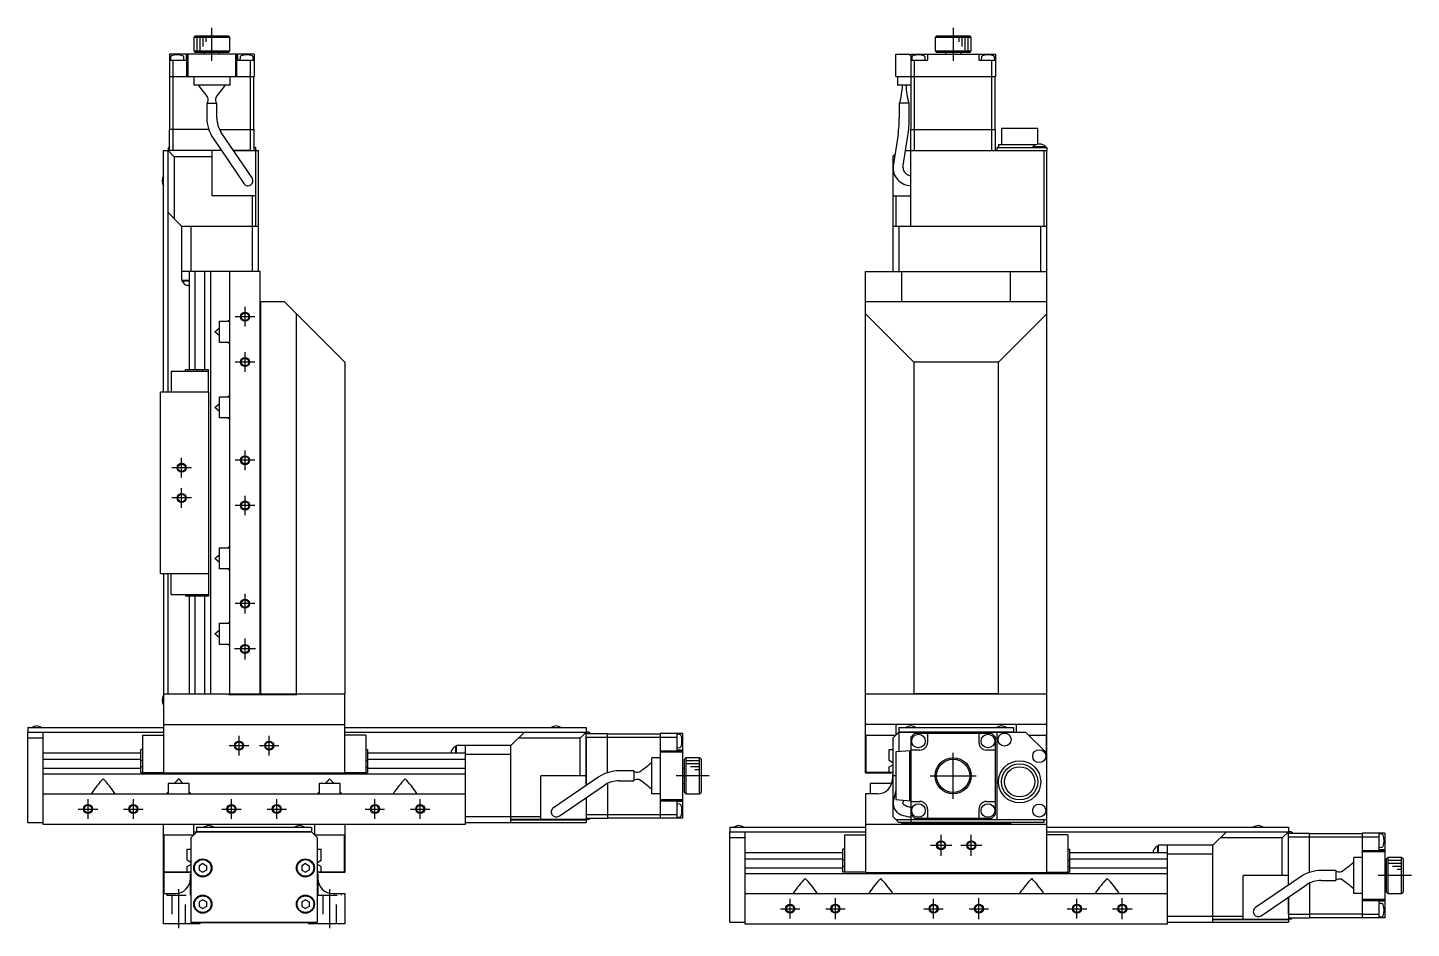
# Model space of a CAD drawing. Extents: x -3 to 923, y -8 to 769.
# Drawn here: x 464.4 to 922.6, y 239.7 to 538 of the extents above; entities that cross this region are included whole.
import ezdxf

# ---------------------------------------------------------------- set-up
doc = ezdxf.new("R2010")
doc.units = 0
doc.header["$LTSCALE"] = 0.5
doc.linetypes.add('CENTER', pattern=[50.8, 31.75, -6.35, 6.35, -6.35])
doc.linetypes.add('DASHED', pattern=[19.05, 12.7, -6.35])
for name, color, linetype in [('MSM_CENTER', 1, 'CENTER'), ('MSM_CONTINUOUS', 7, 'CONTINUOUS'), ('MSM_DASHED', 4, 'DASHED'), ('MSM_NARROW', 5, 'CONTINUOUS')]:
    doc.layers.add(name, color=color, linetype=linetype)

msp = doc.modelspace()

# ---------------------------------------------------------------- linework, layer by layer
at = {"layer": 'MSM_CENTER'}
for p, q in [((525.35, 527), (525.35, 537.95)), ((770.87, 537.95), (770.87, 527)), ((536.35, 438.98), (536.35, 445.48)), ((539.6, 442.23), (533.1, 442.23)), ((539.6, 427.23), (533.1, 427.23)), ((536.35, 423.98), (536.35, 430.48)), ((515.35, 388.98), (515.35, 395.48)), ((539.6, 394.73), (533.1, 394.73)), ((536.35, 391.48), (536.35, 397.98)), ((518.6, 392.23), (512.1, 392.23)), ((515.35, 378.98), (515.35, 385.48)), ((518.6, 382.23), (512.1, 382.23)), ((536.35, 376.48), (536.35, 382.98)), ((539.6, 379.73), (533.1, 379.73)), ((536.35, 343.98), (536.35, 350.48)), ((539.6, 347.23), (533.1, 347.23)), ((536.35, 328.73), (536.35, 335.73)), ((539.85, 332.23), (532.85, 332.23)), ((534.35, 297), (534.35, 303.46)), ((544.35, 297), (544.35, 303.46)), ((531.12, 300.23), (537.58, 300.23)), ((541.12, 300.23), (547.58, 300.23)), ((770.87, 282.63), (770.87, 297.83)), ((690.08, 290.23), (679.13, 290.23)), ((763.27, 290.23), (778.47, 290.23)), ((484.35, 276), (484.35, 282.46)), ((499.35, 276), (499.35, 282.46)), ((531.85, 276), (531.85, 282.46)), ((546.85, 276), (546.85, 282.46)), ((579.35, 276), (579.35, 282.46)), ((594.35, 276), (594.35, 282.46)), ((481.12, 279.23), (487.58, 279.23)), ((496.12, 279.23), (502.58, 279.23)), ((528.62, 279.23), (535.08, 279.23)), ((543.62, 279.23), (550.08, 279.23)), ((576.12, 279.23), (582.58, 279.23)), ((591.12, 279.23), (597.58, 279.23)), ((766.87, 263.73), (766.87, 270.73)), ((776.87, 263.73), (776.87, 270.73)), ((763.37, 267.23), (770.37, 267.23)), ((773.37, 267.23), (780.37, 267.23)), ((922.6, 257.23), (911.65, 257.23)), ((514.35, 252.73), (514.35, 239.73)), ((564.35, 252.73), (564.35, 239.73)), ((716.87, 243), (716.87, 249.46)), ((731.87, 242.73), (731.87, 249.73)), ((764.37, 243), (764.37, 249.46)), ((779.37, 242.73), (779.37, 249.73)), ((811.87, 243), (811.87, 249.46)), ((826.87, 242.73), (826.87, 249.73)), ((713.64, 246.23), (720.1, 246.23)), ((728.64, 246.23), (735.1, 246.23)), ((761.14, 246.23), (767.6, 246.23)), ((776.14, 246.23), (782.6, 246.23)), ((808.64, 246.23), (815.1, 246.23)), ((823.64, 246.23), (830.1, 246.23))]:
    msp.add_line(p, q, dxfattribs=at)
at = {"layer": 'MSM_CONTINUOUS'}
for p, q in [((519.85, 535.23), (519.35, 534.73)), ((531.35, 534.73), (519.35, 534.73)), ((519.35, 534.73), (519.35, 530.23)), ((519.85, 535.23), (530.85, 535.23)), ((531.35, 534.73), (530.85, 535.23)), ((531.35, 530.23), (531.35, 534.73)), ((765.37, 535.23), (764.87, 534.73)), ((776.87, 534.73), (764.87, 534.73)), ((764.87, 534.73), (764.87, 530.23)), ((765.37, 535.23), (776.37, 535.23)), ((776.87, 534.73), (776.37, 535.23)), ((776.87, 530.23), (776.87, 534.73)), ((511.35, 529.23), (511.35, 521.73)), ((539.35, 529.23), (511.35, 529.23)), ((511.35, 527.23), (516.85, 527.23)), ((511.69, 528.21), (511.6, 527.23)), ((512.55, 521.73), (512.55, 527.23)), ((516.1, 527.23), (516.02, 528.21)), ((516.85, 529.23), (516.85, 527.23)), ((517.1, 521.73), (517.1, 528.93)), ((517.14, 528.93), (517.1, 528.93)), ((517.14, 529.23), (517.14, 528.93)), ((517.45, 521.73), (517.45, 529.23)), ((519.35, 530.23), (519.85, 529.73)), ((519.35, 530.23), (531.35, 530.23)), ((530.85, 529.73), (519.85, 529.73)), ((522.85, 529.73), (522.85, 529.23)), ((527.85, 529.23), (527.85, 529.73)), ((530.85, 529.73), (531.35, 530.23)), ((533.25, 521.73), (533.25, 529.23)), ((533.57, 529.23), (533.57, 528.93)), ((533.6, 528.93), (533.57, 528.93)), ((533.6, 521.73), (533.6, 528.93)), ((533.85, 529.23), (533.85, 527.23)), ((533.85, 527.23), (539.35, 527.23)), ((534.69, 528.21), (534.6, 527.23)), ((538.15, 521.73), (538.15, 527.23)), ((539.1, 527.23), (539.02, 528.21)), ((539.35, 529.23), (539.35, 521.73)), ((751.87, 529.23), (756.37, 529.23)), ((751.87, 521.73), (751.87, 529.23)), ((756.37, 529.23), (756.37, 528.93)), ((756.37, 528.93), (756.87, 528.93)), ((756.87, 529.23), (756.87, 518.93)), ((756.87, 529.23), (784.87, 529.23)), ((756.87, 527.23), (762.37, 527.23)), ((757.21, 528.21), (757.12, 527.23)), ((758.07, 521.73), (758.07, 527.23)), ((761.62, 527.23), (761.54, 528.21)), ((762.37, 529.23), (762.37, 527.23)), ((764.87, 530.23), (776.87, 530.23)), ((764.87, 530.23), (765.37, 529.73)), ((776.37, 529.73), (765.37, 529.73)), ((768.37, 529.73), (768.37, 529.23)), ((773.37, 529.23), (773.37, 529.73)), ((776.37, 529.73), (776.87, 530.23)), ((779.37, 529.23), (779.37, 527.23)), ((779.37, 527.23), (784.87, 527.23)), ((780.21, 528.21), (780.12, 527.23)), ((783.67, 521.73), (783.67, 527.23)), ((784.62, 527.23), (784.54, 528.21)), ((784.87, 529.23), (784.87, 521.73)), ((511.35, 521.73), (539.35, 521.73)), ((511.45, 504.23), (511.45, 521.73)), ((512.59, 504.23), (512.59, 521.73)), ((519.35, 521.73), (519.35, 518.93)), ((531.35, 518.93), (519.35, 518.93)), ((531.35, 521.73), (531.35, 518.93)), ((538.11, 504.23), (538.11, 521.73)), ((539.25, 504.23), (539.25, 521.73)), ((751.87, 521.73), (784.87, 521.73)), ((752.47, 521.73), (752.47, 518.93)), ((756.87, 518.93), (752.47, 518.93)), ((756.97, 504.23), (756.97, 521.73)), ((758.11, 504.23), (758.11, 521.73)), ((783.63, 504.23), (783.63, 521.73)), ((784.77, 504.23), (784.77, 521.73)), ((526.61, 514.78), (526.65, 514.87)), ((523.7, 512.93), (523.7, 508.06)), ((523.7, 512.93), (527, 512.93)), ((527, 508.06), (527, 512.93)), ((756.32, 512.93), (753.02, 512.93)), ((753.02, 512.93), (753.02, 508.06)), ((756.32, 508.06), (756.32, 512.93)), ((524.34, 504.23), (511.35, 504.23)), ((511.35, 497.23), (511.35, 504.23)), ((512.55, 497.33), (512.55, 504.23)), ((527.91, 504.23), (539.35, 504.23)), ((538.15, 497.33), (538.15, 504.23)), ((539.35, 497.23), (539.35, 504.23)), ((756.87, 497.33), (756.87, 504.23)), ((756.87, 504.23), (784.87, 504.23)), ((758.07, 497.23), (758.07, 504.23)), ((783.67, 497.23), (783.67, 504.23)), ((784.87, 497.23), (784.87, 504.23)), ((786.87, 504.73), (798.87, 504.73)), ((786.87, 504.73), (786.87, 499.23)), ((798.87, 499.38), (798.87, 504.73)), ((525.73, 501.42), (535.96, 486.34)), ((538.69, 488.19), (528.46, 503.28)), ((752.64, 502.61), (750.98, 492.16)), ((754.24, 491.64), (755.89, 502.09)), ((509.35, 417.23), (509.35, 497.23)), ((509.35, 497.23), (510.75, 497.23)), ((510.85, 497.13), (510.75, 497.23)), ((510.85, 498.23), (511.35, 498.23)), ((510.85, 498.23), (510.85, 497.33)), ((510.85, 497.33), (511.35, 497.33)), ((510.95, 497.23), (510.85, 497.33)), ((512.85, 495.23), (510.85, 497.23)), ((510.85, 417.23), (510.85, 497.23)), ((528.58, 497.23), (510.85, 497.23)), ((511.35, 498.52), (511.2, 498.52)), ((511.2, 498.52), (511.2, 498.23)), ((512.45, 497.23), (512.55, 497.33)), ((528.51, 497.33), (512.55, 497.33)), ((525.35, 495.23), (512.85, 495.23)), ((512.85, 495.23), (512.85, 474.73)), ((525.35, 497.23), (525.35, 482.23)), ((538.15, 497.33), (532.5, 497.33)), ((532.57, 497.23), (539.85, 497.23)), ((538.15, 497.33), (538.25, 497.23)), ((539.85, 498.23), (539.35, 498.23)), ((539.35, 497.33), (539.85, 497.33)), ((539.85, 497.33), (539.75, 497.23)), ((539.85, 498.23), (539.85, 497.33)), ((539.95, 497.23), (539.85, 497.13)), ((539.85, 497.23), (539.85, 472.23)), ((539.95, 472.23), (539.95, 497.23)), ((539.95, 497.23), (540.85, 497.23)), ((540.85, 457.23), (540.85, 497.23)), ((750.87, 495.23), (751.58, 495.93)), ((750.87, 495.23), (750.87, 457.23)), ((755.13, 497.23), (801.87, 497.23)), ((756.97, 497.23), (756.87, 497.33)), ((756.87, 472.23), (756.87, 497.23)), ((785.37, 498.23), (801.87, 498.23)), ((785.37, 498.23), (785.37, 497.33)), ((785.37, 497.33), (801.87, 497.33)), ((785.37, 497.33), (785.47, 497.23)), ((785.87, 498.52), (785.72, 498.52)), ((785.72, 498.52), (785.72, 498.23)), ((785.87, 499.23), (798.3, 499.23)), ((785.87, 499.23), (785.87, 498.23)), ((801.52, 498.52), (797.22, 498.52)), ((797.22, 498.52), (797.22, 498.23)), ((800.87, 497.23), (800.87, 472.23)), ((801.52, 498.23), (801.52, 498.52)), ((801.87, 497.33), (801.77, 497.23)), ((801.87, 498.23), (801.87, 497.33)), ((801.87, 258.23), (801.87, 497.23)), ((539.85, 482.23), (525.35, 482.23)), ((538.85, 457.23), (538.85, 482.23)), ((750.87, 482.23), (756.87, 482.23)), ((751.87, 482.23), (751.87, 472.23)), ((515.35, 472.23), (510.85, 476.73)), ((515.35, 472.23), (515.35, 454.23)), ((515.35, 472.23), (540.85, 472.23)), ((518.35, 472.23), (518.35, 457.23)), ((750.87, 472.23), (801.87, 472.23)), ((752.87, 472.23), (752.87, 457.23)), ((799.87, 457.23), (799.87, 472.23)), ((541.35, 457.23), (515.35, 457.23)), ((517.85, 454.23), (515.35, 454.23)), ((515.5, 454.23), (515.5, 454.03)), ((517.85, 454.03), (515.5, 454.03)), ((517.85, 457.23), (517.85, 424.73)), ((519.82, 424.73), (519.82, 457.23)), ((522.89, 457.23), (522.89, 424.73)), ((524.85, 457.23), (524.85, 317.23)), ((531.35, 317.23), (531.35, 457.23)), ((541.35, 317.23), (541.35, 457.23)), ((741.87, 291.23), (741.87, 457.23)), ((741.87, 457.23), (801.87, 457.23)), ((753.87, 447.23), (753.87, 457.23)), ((789.87, 447.23), (789.87, 457.23)), ((517.85, 452.58), (517.13, 452.58)), ((541.35, 447.23), (549.35, 447.23)), ((541.45, 447.23), (541.45, 317.23)), ((569.35, 427.23), (549.35, 447.23)), ((741.87, 447.23), (801.87, 447.23)), ((527.85, 433.73), (527.85, 440.73)), ((527.85, 440.73), (531.35, 440.73)), ((530.48, 440.73), (531.23, 441.13)), ((531.23, 441.13), (531.35, 440.97)), ((553.35, 317.23), (553.35, 443.23)), ((757.87, 427.23), (741.87, 443.23)), ((801.87, 443.23), (785.87, 427.23)), ((526.35, 437.23), (527.85, 438.55)), ((527.85, 435.91), (526.35, 437.23)), ((531.35, 433.73), (527.85, 433.73)), ((531.23, 433.33), (530.48, 433.73)), ((531.35, 433.48), (531.23, 433.33)), ((569.35, 427.23), (569.35, 317.33)), ((785.87, 427.23), (757.87, 427.23)), ((757.87, 427.23), (757.87, 317.33)), ((785.87, 317.33), (785.87, 427.23)), ((511.85, 424.23), (511.85, 417.23)), ((511.85, 424.23), (524.25, 424.23)), ((516.65, 424.23), (516.65, 424.73)), ((516.65, 424.73), (524.25, 424.73)), ((520.33, 424.23), (520.33, 424.73)), ((522.38, 424.23), (522.38, 424.73)), ((524.25, 417.23), (524.25, 424.73)), ((508.35, 357.23), (508.35, 417.23)), ((524.35, 417.23), (508.35, 417.23)), ((524.35, 357.23), (524.35, 417.23)), ((526.35, 412.23), (527.85, 413.55)), ((527.85, 408.73), (527.85, 415.73)), ((527.85, 415.73), (531.35, 415.73)), ((530.48, 415.73), (531.23, 416.13)), ((531.23, 416.13), (531.35, 415.97)), ((527.85, 410.91), (526.35, 412.23)), ((531.35, 408.73), (527.85, 408.73)), ((531.23, 408.33), (530.48, 408.73)), ((531.35, 408.48), (531.23, 408.33)), ((526.35, 362.23), (527.85, 363.55)), ((527.85, 360.91), (526.35, 362.23)), ((527.85, 358.73), (527.85, 365.73)), ((527.85, 365.73), (531.35, 365.73)), ((530.48, 365.73), (531.23, 366.13)), ((531.23, 366.13), (531.35, 365.97)), ((531.35, 358.73), (527.85, 358.73)), ((531.23, 358.33), (530.48, 358.73)), ((531.35, 358.48), (531.23, 358.33)), ((508.35, 357.23), (524.35, 357.23)), ((509.35, 357.23), (509.35, 291.23)), ((510.85, 317.23), (510.85, 357.23)), ((511.85, 350.23), (511.85, 357.23)), ((524.25, 357.23), (524.25, 349.73)), ((511.85, 350.23), (524.25, 350.23)), ((516.65, 350.23), (516.65, 349.73)), ((524.25, 349.73), (516.65, 349.73)), ((517.85, 349.73), (517.85, 317.23)), ((519.82, 317.23), (519.82, 349.73)), ((520.33, 350.23), (520.33, 349.73)), ((522.38, 350.23), (522.38, 349.73)), ((522.89, 349.73), (522.89, 317.23)), ((527.85, 333.73), (527.85, 340.73)), ((527.85, 340.73), (531.35, 340.73)), ((530.48, 340.73), (531.23, 341.13)), ((531.23, 341.13), (531.35, 340.97)), ((526.35, 337.23), (527.85, 338.55)), ((527.85, 335.91), (526.35, 337.23)), ((531.35, 333.73), (527.85, 333.73)), ((531.23, 333.33), (530.48, 333.73)), ((531.35, 333.48), (531.23, 333.33)), ((569.35, 317.23), (509.35, 317.23)), ((530.85, 317.23), (530.85, 317.13)), ((530.85, 317.13), (553.45, 317.13)), ((553.45, 317.13), (553.45, 317.23)), ((569.25, 317.23), (569.35, 317.33)), ((569.35, 291.23), (569.35, 317.23)), ((801.87, 317.23), (741.87, 317.23)), ((757.77, 317.23), (757.87, 317.33)), ((785.87, 317.33), (757.87, 317.33)), ((785.87, 317.33), (785.97, 317.23)), ((509.35, 307.23), (569.35, 307.23)), ((801.87, 307.23), (741.87, 307.23)), ((751.87, 307.23), (751.87, 303.93)), ((791.87, 304.73), (791.87, 307.23)), ((464.35, 306.23), (464.35, 304.83)), ((464.35, 306.23), (509.35, 306.23)), ((464.35, 304.83), (464.45, 304.73)), ((464.35, 304.73), (509.35, 304.73)), ((464.35, 274.73), (464.35, 304.73)), ((469.35, 302.73), (464.35, 302.73)), ((469.35, 304.73), (469.35, 274.23)), ((502.35, 303.73), (509.35, 303.73)), ((502.35, 303.73), (502.35, 291.33)), ((569.35, 306.23), (649.35, 306.23)), ((569.35, 304.73), (649.35, 304.73)), ((576.35, 303.73), (569.35, 303.73)), ((576.35, 303.73), (576.35, 291.33)), ((624.35, 300.23), (628.85, 304.73)), ((647.35, 302.73), (626.85, 302.73)), ((647.35, 302.73), (649.35, 304.73)), ((647.35, 290.23), (647.35, 302.73)), ((649.25, 304.73), (649.35, 304.83)), ((649.35, 306.23), (649.35, 304.83)), ((649.35, 304.63), (649.45, 304.73)), ((649.35, 287), (649.35, 304.73)), ((649.35, 304.23), (656.35, 304.23)), ((649.35, 303.13), (649.45, 303.03)), ((649.45, 304.73), (649.45, 304.23)), ((650.35, 304.73), (649.45, 304.73)), ((649.45, 303.03), (656.35, 303.03)), ((649.45, 287.07), (649.45, 303.03)), ((650.35, 304.73), (650.35, 304.23)), ((650.64, 304.38), (650.35, 304.38)), ((650.64, 304.23), (650.64, 304.38)), ((656.35, 291.24), (656.35, 304.23)), ((656.35, 304.13), (673.85, 304.13)), ((656.35, 302.98), (673.85, 302.98)), ((681.35, 304.23), (673.85, 304.23)), ((673.85, 304.23), (673.85, 276.23)), ((673.85, 303.03), (679.35, 303.03)), ((679.35, 304.23), (679.35, 298.73)), ((680.34, 303.89), (679.35, 303.98)), ((681.35, 276.23), (681.35, 304.23)), ((742.07, 291.33), (742.07, 303.73)), ((742.07, 303.73), (751.87, 303.73)), ((750.87, 302.73), (752.87, 304.73)), ((750.87, 302.73), (750.87, 276.73)), ((751.87, 303.93), (752.07, 303.93)), ((752.87, 306.23), (790.87, 306.23)), ((752.87, 306.23), (752.87, 298.2)), ((752.87, 304.83), (790.87, 304.83)), ((752.87, 304.73), (794.87, 304.73)), ((758.07, 304.23), (756.87, 303.03)), ((756.87, 303.03), (756.87, 275.73)), ((783.67, 304.23), (758.07, 304.23)), ((762.37, 304.23), (762.37, 301.23)), ((779.37, 304.23), (779.37, 301.23)), ((784.87, 303.03), (783.67, 304.23)), ((784.87, 277.43), (784.87, 303.03)), ((785.37, 304.73), (785.37, 275.73)), ((790.87, 306.23), (790.87, 304.73)), ((801.87, 297.73), (794.87, 304.73)), ((795.87, 303.73), (801.67, 303.73)), ((801.67, 303.73), (801.67, 297.93)), ((502.35, 298.93), (501.85, 298.93)), ((501.85, 291.33), (501.85, 298.93)), ((576.35, 298.93), (576.85, 298.93)), ((576.85, 298.93), (576.85, 291.33)), ((604.7, 297.73), (604.7, 298.45)), ((606.15, 297.73), (606.15, 300.08)), ((606.35, 300.08), (606.15, 300.08)), ((624.35, 300.23), (606.35, 300.23)), ((606.35, 297.73), (606.35, 300.23)), ((609.35, 274.23), (609.35, 300.23)), ((624.35, 274.73), (624.35, 300.23)), ((673.85, 298.48), (681.05, 298.48)), ((673.85, 298.13), (681.35, 298.13)), ((679.35, 299.48), (680.34, 299.56)), ((681.35, 298.73), (679.35, 298.73)), ((681.05, 298.44), (681.05, 298.48)), ((681.35, 298.44), (681.05, 298.44)), ((749.67, 295.25), (749.67, 298.93)), ((749.67, 298.93), (750.87, 298.93)), ((756.87, 298.48), (751.87, 298.13)), ((751.87, 298.13), (751.87, 282.33)), ((756.37, 298.44), (756.37, 282.01)), ((759.87, 298.73), (756.87, 298.73)), ((784.87, 298.73), (781.87, 298.73)), ((501.85, 297.73), (469.35, 297.73)), ((469.35, 295.76), (501.85, 295.76)), ((502.35, 295.25), (501.85, 295.25)), ((576.35, 295.25), (576.85, 295.25)), ((609.35, 297.73), (576.85, 297.73)), ((576.85, 295.76), (609.35, 295.76)), ((624.35, 297.23), (609.35, 297.23)), ((671.05, 284.23), (671.05, 296.23)), ((673.85, 296.23), (671.05, 296.23)), ((682.35, 296.23), (681.85, 295.73)), ((681.85, 284.73), (681.85, 295.73)), ((682.35, 296.23), (682.35, 284.23)), ((686.85, 296.23), (682.35, 296.23)), ((687.35, 295.73), (686.85, 296.23)), ((686.85, 284.23), (686.85, 296.23)), ((687.35, 295.73), (687.35, 284.73)), ((750.87, 294.56), (749.67, 295.25)), ((749.67, 293.2), (750.87, 293.89)), ((501.85, 292.69), (469.35, 292.69)), ((609.35, 290.73), (469.35, 290.73)), ((502.35, 293.2), (501.85, 293.2)), ((501.85, 291.33), (509.35, 291.33)), ((509.35, 291.23), (569.35, 291.23)), ((569.35, 291.33), (576.85, 291.33)), ((576.35, 293.2), (576.85, 293.2)), ((609.35, 292.69), (576.85, 292.69)), ((634.35, 275.73), (634.35, 290.23)), ((649.35, 290.23), (634.35, 290.23)), ((653.55, 289.85), (638.47, 279.62)), ((665.05, 291.88), (660.19, 291.88)), ((665.05, 291.88), (665.05, 288.58)), ((666.91, 288.97), (667, 288.93)), ((681.85, 292.73), (681.35, 292.73)), ((741.87, 291.23), (750.47, 291.23)), ((750.87, 291.33), (742.07, 291.33)), ((749.67, 291.33), (749.67, 293.2)), ((750.47, 291.23), (750.47, 291.33)), ((750.77, 290.73), (750.77, 289.23)), ((750.77, 290.73), (750.87, 290.73)), ((751.87, 290.23), (750.87, 290.23)), ((469.35, 284.23), (609.35, 284.23)), ((485.61, 284.23), (485.45, 284.36)), ((493.09, 284.23), (493.25, 284.36)), ((510.61, 284.23), (510.45, 284.36)), ((510.85, 287.73), (510.85, 284.23)), ((517.85, 287.73), (510.85, 287.73)), ((517.85, 284.23), (517.85, 287.73)), ((518.09, 284.23), (518.25, 284.36)), ((560.61, 284.23), (560.45, 284.36)), ((567.85, 287.73), (560.85, 287.73)), ((560.85, 287.73), (560.85, 284.23)), ((567.85, 284.23), (567.85, 287.73)), ((568.09, 284.23), (568.25, 284.36)), ((585.61, 284.23), (585.45, 284.36)), ((593.09, 284.23), (593.25, 284.36)), ((640.32, 276.89), (655.4, 287.11)), ((656.35, 287.67), (656.35, 276.23)), ((660.19, 288.58), (665.05, 288.58)), ((673.85, 284.23), (671.05, 284.23)), ((681.35, 287.73), (681.85, 287.73)), ((681.85, 284.73), (682.35, 284.23)), ((682.35, 284.23), (686.85, 284.23)), ((686.85, 284.23), (687.35, 284.73)), ((745.77, 284.23), (741.87, 284.23)), ((741.87, 284.23), (741.87, 258.23)), ((750.37, 287.73), (743.37, 287.73)), ((743.37, 287.73), (743.37, 284.23)), ((750.37, 287.27), (750.37, 287.73)), ((751.87, 285.49), (751.01, 281.77)), ((649.35, 283.01), (649.35, 275.73)), ((649.45, 277.43), (649.45, 283.08)), ((673.85, 282.33), (681.35, 282.33)), ((673.85, 281.98), (681.05, 281.98)), ((679.35, 281.73), (679.35, 276.23)), ((681.35, 281.73), (679.35, 281.73)), ((680.34, 280.89), (679.35, 280.98)), ((681.35, 282.01), (681.05, 282.01)), ((681.05, 281.98), (681.05, 282.01)), ((751.87, 282.33), (756.87, 281.98)), ((754.22, 281.02), (754.48, 282.14)), ((754.26, 280.96), (754.22, 281.03)), ((754.34, 280.86), (754.26, 280.96)), ((756.87, 281.73), (759.87, 281.73)), ((781.87, 281.73), (784.87, 281.73)), ((609.35, 276.73), (634.35, 276.73)), ((649.35, 275.73), (624.35, 275.73)), ((624.35, 275.63), (649.35, 275.63)), ((649.35, 275.63), (649.25, 275.73)), ((649.45, 277.43), (649.35, 277.33)), ((649.35, 276.23), (656.35, 276.23)), ((649.45, 275.73), (649.35, 275.83)), ((649.35, 275.63), (649.35, 274.73)), ((649.45, 277.43), (656.35, 277.43)), ((649.45, 276.23), (649.45, 275.73)), ((650.35, 275.73), (649.45, 275.73)), ((650.35, 276.23), (650.35, 275.73)), ((656.35, 277.47), (673.85, 277.47)), ((656.35, 276.33), (673.85, 276.33)), ((673.85, 277.43), (679.35, 277.43)), ((681.35, 276.23), (673.85, 276.23)), ((679.35, 276.48), (680.34, 276.56)), ((750.87, 276.73), (752.87, 274.73)), ((751.87, 275.73), (801.87, 275.73)), ((756.87, 277.43), (758.07, 276.23)), ((756.87, 275.63), (756.97, 275.73)), ((756.87, 275.63), (756.87, 274.73)), ((800.87, 275.63), (756.87, 275.63)), ((758.07, 276.23), (783.67, 276.23)), ((762.37, 279.23), (762.37, 276.23)), ((779.37, 279.23), (779.37, 276.23)), ((783.67, 276.23), (784.87, 277.43)), ((800.87, 275.73), (800.87, 274.73)), ((464.35, 274.73), (469.35, 274.73)), ((469.35, 274.23), (609.35, 274.23)), ((509.35, 241.23), (509.35, 274.23)), ((509.55, 258.33), (509.55, 270.73)), ((509.55, 270.73), (519.35, 270.73)), ((520.35, 271.73), (518.35, 269.73)), ((519.35, 270.93), (519.35, 274.23)), ((519.35, 271.73), (558.35, 271.73)), ((519.55, 270.93), (519.35, 270.93)), ((520.35, 273.23), (558.35, 273.23)), ((520.35, 271.73), (520.35, 273.23)), ((520.35, 271.83), (558.35, 271.83)), ((558.35, 273.23), (558.35, 271.73)), ((560.35, 269.73), (558.35, 271.73)), ((559.35, 270.93), (559.15, 270.93)), ((559.35, 274.23), (559.35, 270.93)), ((559.35, 270.73), (569.15, 270.73)), ((569.15, 270.73), (569.15, 258.33)), ((569.35, 274.23), (569.35, 258.23)), ((609.35, 274.73), (649.35, 274.73)), ((696.87, 273.23), (696.87, 271.83)), ((696.87, 273.23), (741.87, 273.23)), ((696.87, 271.83), (696.97, 271.73)), ((696.87, 271.73), (741.87, 271.73)), ((696.87, 241.73), (696.87, 271.73)), ((701.87, 271.73), (701.87, 241.23)), ((734.87, 270.73), (734.87, 258.33)), ((734.87, 270.73), (741.87, 270.73)), ((741.87, 274.23), (801.87, 274.23)), ((800.87, 274.73), (752.87, 274.73)), ((753.87, 274.53), (789.87, 274.53)), ((753.87, 274.23), (753.87, 274.53)), ((789.87, 274.53), (789.87, 274.23)), ((801.87, 273.23), (881.87, 273.23)), ((801.87, 271.73), (881.87, 271.73)), ((808.87, 270.73), (801.87, 270.73)), ((808.87, 270.73), (808.87, 258.33)), ((861.37, 271.73), (856.87, 267.23)), ((879.87, 269.73), (881.87, 271.73)), ((881.87, 271.83), (881.77, 271.73)), ((881.87, 273.23), (881.87, 271.83)), ((881.87, 271.63), (881.97, 271.73)), ((881.87, 254), (881.87, 271.73)), ((881.87, 271.23), (888.87, 271.23)), ((881.97, 271.73), (881.97, 271.23)), ((882.87, 271.73), (881.97, 271.73)), ((882.87, 271.73), (882.87, 271.23)), ((883.16, 271.38), (882.87, 271.38)), ((883.16, 271.23), (883.16, 271.38)), ((888.87, 258.24), (888.87, 271.23)), ((888.87, 271.13), (906.37, 271.13)), ((913.87, 271.23), (906.37, 271.23)), ((906.37, 271.23), (906.37, 243.23)), ((911.87, 271.23), (911.87, 265.73)), ((912.86, 270.89), (911.87, 270.98)), ((913.87, 271.23), (913.87, 243.23)), ((517.15, 262.25), (517.15, 265.93)), ((517.15, 265.93), (518.35, 265.93)), ((518.35, 269.73), (518.35, 241.73)), ((560.35, 241.73), (560.35, 269.73)), ((560.35, 265.93), (561.55, 265.93)), ((561.55, 262.25), (561.55, 265.93)), ((701.87, 269.73), (696.87, 269.73)), ((734.87, 265.93), (734.37, 265.93)), ((734.37, 258.33), (734.37, 265.93)), ((808.87, 265.93), (809.37, 265.93)), ((809.37, 265.93), (809.37, 258.33)), ((838.67, 264.73), (838.67, 267.08)), ((838.87, 267.08), (838.67, 267.08)), ((856.87, 267.23), (838.87, 267.23)), ((838.87, 264.73), (838.87, 267.23)), ((841.87, 241.23), (841.87, 267.23)), ((856.87, 241.73), (856.87, 267.23)), ((879.87, 269.73), (859.37, 269.73)), ((879.87, 257.23), (879.87, 269.73)), ((881.87, 270.13), (881.97, 270.03)), ((881.97, 270.03), (888.87, 270.03)), ((881.97, 254.07), (881.97, 270.03)), ((888.87, 269.98), (906.37, 269.98)), ((906.37, 270.03), (911.87, 270.03)), ((911.87, 266.48), (912.86, 266.56)), ((518.35, 261.56), (517.15, 262.25)), ((560.36, 261.56), (561.55, 262.25)), ((734.37, 264.73), (701.87, 264.73)), ((701.87, 262.76), (734.37, 262.76)), ((734.87, 262.25), (734.37, 262.25)), ((808.87, 262.25), (809.37, 262.25)), ((841.87, 264.73), (809.37, 264.73)), ((809.37, 262.76), (841.87, 262.76)), ((837.22, 264.73), (837.22, 265.45)), ((856.87, 264.23), (841.87, 264.23)), ((903.57, 251.23), (903.57, 263.23)), ((906.37, 263.23), (903.57, 263.23)), ((906.37, 265.48), (913.57, 265.48)), ((906.37, 265.13), (913.87, 265.13)), ((913.87, 265.73), (911.87, 265.73)), ((913.57, 265.44), (913.57, 265.48)), ((913.87, 265.44), (913.57, 265.44)), ((914.87, 263.23), (914.37, 262.73)), ((914.37, 251.73), (914.37, 262.73)), ((914.87, 263.23), (914.87, 251.23)), ((919.37, 263.23), (914.87, 263.23)), ((919.87, 262.73), (919.37, 263.23)), ((919.37, 251.23), (919.37, 263.23)), ((919.87, 262.73), (919.87, 251.73)), ((517.95, 258.23), (509.35, 258.23)), ((509.45, 258.23), (509.45, 251.23)), ((518.35, 258.33), (509.55, 258.33)), ((517.15, 260.2), (518.35, 260.89)), ((517.15, 258.33), (517.15, 260.2)), ((517.95, 258.33), (517.95, 258.23)), ((518.25, 256.23), (518.25, 257.73)), ((518.35, 257.73), (518.25, 257.73)), ((522.35, 261.17), (521.1, 260.45)), ((521.1, 260.45), (521.1, 259)), ((521.1, 259), (522.35, 258.28)), ((522.35, 261.17), (523.6, 260.45)), ((523.6, 259), (522.35, 258.28)), ((523.6, 260.45), (523.6, 259)), ((556.35, 261.17), (555.1, 260.45)), ((555.1, 260.45), (555.1, 259)), ((555.1, 259), (556.35, 258.28)), ((556.35, 261.17), (557.6, 260.45)), ((557.6, 259), (556.35, 258.28)), ((557.6, 260.45), (557.6, 259)), ((569.15, 258.33), (560.35, 258.33)), ((560.45, 257.73), (560.35, 257.73)), ((561.55, 260.2), (560.36, 260.89)), ((560.45, 257.73), (560.45, 256.23)), ((560.75, 258.23), (560.75, 258.33)), ((569.35, 258.23), (560.75, 258.23)), ((561.55, 258.33), (561.55, 260.2)), ((734.37, 259.69), (701.87, 259.69)), ((841.87, 257.73), (701.87, 257.73)), ((734.87, 260.2), (734.37, 260.2)), ((741.87, 258.33), (734.37, 258.33)), ((741.87, 258.23), (801.87, 258.23)), ((801.87, 258.33), (809.37, 258.33)), ((808.87, 260.2), (809.37, 260.2)), ((841.87, 259.69), (809.37, 259.69)), ((866.87, 242.73), (866.87, 257.23)), ((881.87, 257.23), (866.87, 257.23)), ((886.07, 256.85), (870.99, 246.62)), ((897.57, 258.88), (892.71, 258.88)), ((897.57, 258.88), (897.57, 255.58)), ((914.37, 259.73), (913.87, 259.73)), ((872.84, 243.89), (887.92, 254.11)), ((888.87, 254.67), (888.87, 243.23)), ((892.71, 255.58), (897.57, 255.58)), ((899.43, 255.97), (899.52, 255.93)), ((913.87, 254.73), (914.37, 254.73)), ((509.35, 251.23), (513.25, 251.23)), ((522.35, 249.17), (521.1, 248.45)), ((521.1, 248.45), (521.1, 247)), ((522.35, 249.17), (523.6, 248.45)), ((523.6, 248.45), (523.6, 247)), ((556.35, 249.17), (555.1, 248.45)), ((555.1, 248.45), (555.1, 247)), ((556.35, 249.17), (557.6, 248.45)), ((557.6, 248.45), (557.6, 247)), ((565.45, 251.23), (569.35, 251.23)), ((569.35, 251.23), (569.35, 241.23)), ((701.87, 251.23), (841.87, 251.23)), ((717.97, 251.36), (718, 251.47)), ((718.13, 251.23), (717.97, 251.36)), ((725.61, 251.23), (725.77, 251.36)), ((725.77, 251.36), (725.75, 251.47)), ((742.97, 251.36), (743, 251.47)), ((743.13, 251.23), (742.97, 251.36)), ((750.61, 251.23), (750.77, 251.36)), ((750.77, 251.36), (750.75, 251.47)), ((792.97, 251.36), (793, 251.47)), ((793.13, 251.23), (792.97, 251.36)), ((800.61, 251.23), (800.77, 251.36)), ((800.77, 251.36), (800.75, 251.47)), ((817.97, 251.36), (818, 251.47)), ((818.13, 251.23), (817.97, 251.36)), ((825.61, 251.23), (825.77, 251.36)), ((825.77, 251.36), (825.75, 251.47)), ((881.87, 250.01), (881.87, 242.73)), ((881.97, 244.43), (881.97, 250.08)), ((906.37, 251.23), (903.57, 251.23)), ((906.37, 249.33), (913.87, 249.33)), ((906.37, 248.98), (913.57, 248.98)), ((911.87, 248.73), (911.87, 243.23)), ((913.87, 248.73), (911.87, 248.73)), ((912.86, 247.89), (911.87, 247.98)), ((913.87, 249.01), (913.57, 249.01)), ((913.57, 248.98), (913.57, 249.01)), ((914.37, 251.73), (914.87, 251.23)), ((914.87, 251.23), (919.37, 251.23)), ((919.37, 251.23), (919.87, 251.73)), ((521.1, 247), (522.35, 246.28)), ((523.6, 247), (522.35, 246.28)), ((555.1, 247), (556.35, 246.28)), ((557.6, 247), (556.35, 246.28)), ((841.87, 243.73), (866.87, 243.73)), ((881.97, 244.43), (881.87, 244.33)), ((881.87, 243.23), (888.87, 243.23)), ((881.97, 244.43), (888.87, 244.43)), ((881.97, 243.23), (881.97, 242.73)), ((882.87, 242.73), (882.87, 243.23)), ((888.87, 244.47), (906.37, 244.47)), ((888.87, 243.33), (906.37, 243.33)), ((906.37, 244.43), (911.87, 244.43)), ((913.87, 243.23), (906.37, 243.23)), ((911.87, 243.48), (912.86, 243.56)), ((521.35, 241.23), (509.35, 241.23)), ((518.35, 241.73), (560.35, 241.73)), ((557.35, 241.53), (521.35, 241.53)), ((521.35, 241.53), (521.35, 241.23)), ((557.35, 241.23), (557.35, 241.53)), ((569.35, 241.23), (557.35, 241.23)), ((696.87, 241.73), (701.87, 241.73)), ((701.87, 241.23), (841.87, 241.23)), ((841.87, 241.73), (881.87, 241.73)), ((856.87, 242.73), (881.87, 242.73)), ((856.87, 242.63), (881.87, 242.63)), ((881.87, 242.63), (881.77, 242.73)), ((881.97, 242.73), (881.87, 242.83)), ((881.87, 242.63), (881.87, 241.73)), ((882.87, 242.73), (881.97, 242.73))]:
    msp.add_line(p, q, dxfattribs=at)
for centre, radius in [((536.35, 442.23), 1.23), ((536.35, 427.23), 1.23), ((536.35, 394.73), 1.23), ((515.35, 392.23), 1.23), ((515.35, 382.23), 1.23), ((536.35, 379.73), 1.23), ((536.35, 347.23), 1.23), ((536.35, 332.23), 1.23), ((759.37, 301.73), 2.25), ((782.37, 301.73), 2.25), ((787.87, 302.23), 2.15), ((534.35, 300.23), 1.23), ((544.35, 300.23), 1.23), ((799.37, 296.73), 2.15), ((770.87, 290.23), 6), ((770.87, 290.23), 5.5), ((792.87, 288.23), 7), ((792.87, 288.23), 6), ((792.87, 288.23), 5), ((484.35, 279.23), 1.23), ((499.35, 279.23), 1.23), ((531.85, 279.23), 1.23), ((546.85, 279.23), 1.23), ((579.35, 279.23), 1.23), ((594.35, 279.23), 1.23), ((759.37, 278.73), 2.25), ((782.37, 278.73), 2.25), ((799.37, 278.73), 2.15), ((766.87, 267.23), 1.23), ((776.87, 267.23), 1.23), ((522.35, 259.73), 3), ((522.35, 259.73), 2.75), ((556.35, 259.73), 3), ((556.35, 259.73), 2.75), ((522.35, 247.73), 3), ((522.35, 247.73), 2.75), ((556.35, 247.73), 3), ((556.35, 247.73), 2.75), ((716.87, 246.23), 1.23), ((731.87, 246.23), 1.23), ((764.37, 246.23), 1.23), ((779.37, 246.23), 1.23), ((811.87, 246.23), 1.23), ((826.87, 246.23), 1.23)]:
    msp.add_circle(centre, radius, dxfattribs=at)
for centre, radius, start, end in [((512.19, 528.17), 0.5, 107.6292, 175), ((513.85, 522.93), 6, 72.3708, 107.6292), ((515.52, 528.17), 0.5, 5, 72.3708), ((535.19, 528.17), 0.5, 107.6292, 175), ((536.85, 522.93), 6, 72.3708, 107.6292), ((538.52, 528.17), 0.5, 5, 72.3708), ((757.71, 528.17), 0.5, 107.6292, 175), ((759.37, 522.93), 6, 72.3708, 107.6292), ((761.04, 528.17), 0.5, 5, 72.3708), ((780.71, 528.17), 0.5, 107.6292, 175), ((782.37, 522.93), 6, 72.3708, 107.6292), ((784.04, 528.17), 0.5, 5, 72.3708), ((484.32, 486.89), 48.58, 35.093, 41.2478), ((575.53, 479.57), 60.29, 139.2516, 144.1616), ((725.53, 520.34), 28.62, 344.9841, 357.1678), ((784.08, 520.38), 28.89, 182.8902, 194.9579), ((521.17, 514.2), 2.97, 334.6953, 12.2257), ((529.78, 514.24), 3.21, 170.2787, 204.1179), ((535.54, 508.05), 11.84, 179.9509, 214.0564), ((535.54, 508.05), 8.54, 179.9287, 214.0288), ((716.88, 507.89), 36.14, 351.6013, 0.2806), ((716.97, 507.88), 39.35, 351.5412, 0.2655), ((513.35, 496.43), 3, 131.8103, 135.78), ((787.87, 496.43), 3, 131.8103, 135.78), ((787.87, 496.43), 3, 109.4712, 111.0395), ((799.37, 496.43), 3, 44.22, 135.78), ((756.95, 491.6), 5.99, 174.6051, 269.3042), ((756.98, 491.66), 2.73, 180.4075, 267.8443), ((511.85, 487.23), 3, 146.4427, 213.5573), ((537.33, 487.26), 1.65, 213.8332, 306.0093), ((537.32, 487.26), 1.66, 306.36, 34.4315), ((518.35, 455.59), 3.25, 208.7266, 247.939), ((511.85, 315.23), 3, 146.4427, 213.5573), ((467.35, 303.73), 3, 56.4427, 123.5573), ((639.35, 303.73), 3, 56.4427, 123.5573), ((648.55, 302.23), 3, 41.8103, 45.78), ((680.29, 303.39), 0.5, 17.6292, 85), ((675.05, 301.73), 6, 342.3708, 17.6292), ((756.87, 303.73), 3, 56.4427, 123.5573), ((786.87, 303.73), 3, 56.4427, 123.5573), ((607.71, 297.23), 3.25, 118.7266, 157.939), ((680.29, 300.06), 0.5, 275, 342.3708), ((759.87, 301.23), 2.5, 270, 0), ((781.87, 301.23), 2.5, 180, 270), ((639.02, 331.25), 48.58, 305.093, 311.2478), ((511.78, 267.27), 31.38, 135.6092, 147.0188), ((466.92, 267.27), 31.38, 32.9812, 44.3908), ((536.78, 267.27), 31.38, 135.6092, 139.326), ((491.92, 267.27), 31.38, 40.674, 44.3908), ((586.78, 267.27), 31.38, 135.6092, 139.326), ((541.92, 267.27), 31.38, 40.674, 44.3908), ((611.78, 267.27), 31.38, 135.6092, 147.0188), ((566.92, 267.27), 31.38, 32.9812, 44.3908), ((660.18, 280.04), 11.84, 89.9509, 124.0564), ((666.32, 294.41), 2.97, 244.6953, 282.2257), ((666.36, 285.8), 3.21, 80.2787, 114.1179), ((631.7, 240.05), 60.29, 49.2516, 54.1616), ((745.77, 289.23), 5, 270, 0), ((536.78, 267.27), 31.38, 145.7006, 147.0188), ((491.92, 267.27), 31.38, 32.9812, 34.2994), ((586.78, 267.27), 31.38, 145.7006, 147.0188), ((541.92, 267.27), 31.38, 32.9812, 34.2994), ((660.18, 280.04), 8.54, 89.9287, 124.0288), ((639.39, 278.25), 1.65, 123.8332, 216.0093), ((680.29, 280.39), 0.5, 17.6292, 85), ((675.05, 278.73), 6, 342.3708, 17.6292), ((755.1, 281.18), 4.14, 172.4446, 258.6833), ((757.07, 284.27), 4.37, 231.3798, 267.4338), ((759.87, 279.23), 2.5, 0, 90), ((781.87, 279.23), 2.5, 90, 180), ((639.38, 278.25), 1.66, 216.36, 304.4315), ((680.29, 277.06), 0.5, 275, 342.3708), ((757.45, 286.03), 9.45, 250.4373, 266.4987), ((524.35, 270.73), 3, 56.4427, 123.5573), ((554.35, 270.73), 3, 56.4427, 123.5573), ((699.87, 270.73), 3, 56.4427, 123.5573), ((871.87, 270.73), 3, 56.4427, 123.5573), ((881.07, 269.23), 3, 41.8103, 45.78), ((912.81, 270.39), 0.5, 17.6292, 85), ((907.57, 268.73), 6, 342.3708, 17.6292), ((840.23, 264.23), 3.25, 118.7266, 157.939), ((912.81, 267.06), 0.5, 275, 342.3708), ((871.54, 298.25), 48.58, 305.093, 311.2478), ((892.7, 247.04), 11.84, 89.9509, 124.0564), ((898.84, 261.41), 2.97, 244.6953, 282.2257), ((513.25, 256.23), 5, 270, 0), ((565.45, 256.23), 5, 180, 270), ((748.25, 230.77), 36.66, 136.0228, 145.6264), ((695.49, 230.77), 36.66, 34.3736, 43.9772), ((773.25, 230.77), 36.66, 136.0228, 145.6264), ((720.49, 230.77), 36.66, 34.3736, 43.9772), ((823.25, 230.77), 36.66, 136.0228, 145.6264), ((770.49, 230.77), 36.66, 34.3736, 43.9772), ((848.25, 230.77), 36.66, 136.0228, 145.6264), ((795.49, 230.77), 36.66, 34.3736, 43.9772), ((892.7, 247.04), 8.54, 89.9287, 124.0288), ((898.88, 252.8), 3.21, 80.2787, 114.1179), ((864.22, 207.05), 60.29, 49.2516, 54.1616), ((912.81, 247.39), 0.5, 17.6292, 85), ((907.57, 245.73), 6, 342.3708, 17.6292), ((871.91, 245.25), 1.65, 123.8103, 216.0321), ((871.9, 245.25), 1.66, 216.3715, 304.4199), ((912.81, 244.06), 0.5, 275, 342.3708)]:
    msp.add_arc(centre, radius, start, end, dxfattribs=at)
at = {"layer": 'MSM_DASHED'}
for p, q in [((518.25, 250.73), (518.25, 256.23)), ((560.45, 256.23), (560.45, 250.73)), ((510.45, 251.23), (510.45, 250.73)), ((510.45, 250.73), (518.25, 250.73)), ((512.1, 250.73), (512.1, 241.23)), ((516.6, 241.23), (516.6, 250.73)), ((560.45, 250.73), (568.25, 250.73)), ((562.1, 250.73), (562.1, 241.23)), ((566.6, 241.23), (566.6, 250.73)), ((568.25, 250.73), (568.25, 251.23))]:
    msp.add_line(p, q, dxfattribs=at)
at = {"layer": 'MSM_NARROW'}
for p, q in [((520.35, 534.73), (520.35, 530.23)), ((521.35, 534.73), (521.35, 530.23)), ((522.35, 534.73), (522.35, 531.73)), ((523.35, 534.73), (523.35, 533.23)), ((772.87, 533.23), (772.87, 534.73)), ((773.87, 531.73), (773.87, 534.73)), ((774.87, 530.23), (774.87, 534.73)), ((775.87, 530.23), (775.87, 534.73)), ((686.85, 295.23), (682.35, 295.23)), ((686.85, 294.23), (682.35, 294.23)), ((686.85, 293.23), (683.85, 293.23)), ((686.85, 292.23), (685.35, 292.23)), ((919.37, 262.23), (914.87, 262.23)), ((919.37, 261.23), (914.87, 261.23)), ((919.37, 260.23), (916.37, 260.23)), ((919.37, 259.23), (917.87, 259.23))]:
    msp.add_line(p, q, dxfattribs=at)
for centre in [(536.35, 442.23), (536.35, 427.23), (536.35, 394.73), (515.35, 392.23), (515.35, 382.23), (536.35, 379.73), (536.35, 347.23), (536.35, 332.23), (534.35, 300.23), (544.35, 300.23), (484.35, 279.23), (499.35, 279.23), (531.85, 279.23), (546.85, 279.23), (579.35, 279.23), (594.35, 279.23), (766.87, 267.23), (776.87, 267.23), (716.87, 246.23), (731.87, 246.23), (764.37, 246.23), (779.37, 246.23), (811.87, 246.23), (826.87, 246.23)]:
    msp.add_circle(centre, 1.5, dxfattribs=at)

doc.saveas('drawing.dxf')
